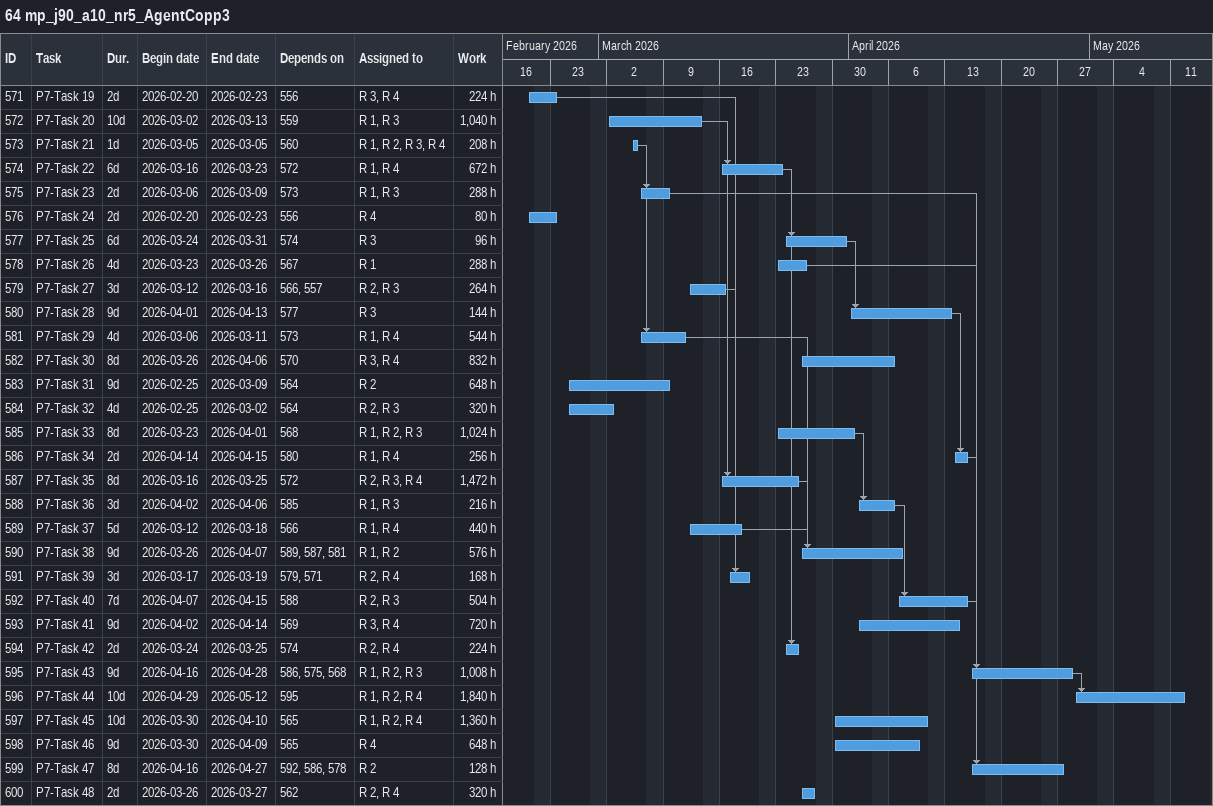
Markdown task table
64 mp_j90_a10_nr5_AgentCopp3

| ID | Task | Duration | Start | Finish | Predecessors | Resources | Work (h) |
|---|---|---|---|---|---|---|---|
| 571 | P7-Task 19 | 2d | 2026-02-20 | 2026-02-23 | 556 | R 3, R 4 | 224 |
| 572 | P7-Task 20 | 10d | 2026-03-02 | 2026-03-13 | 559 | R 1, R 3 | 1040 |
| 573 | P7-Task 21 | 1d | 2026-03-05 | 2026-03-05 | 560 | R 1, R 2, R 3, R 4 | 208 |
| 574 | P7-Task 22 | 6d | 2026-03-16 | 2026-03-23 | 572 | R 1, R 4 | 672 |
| 575 | P7-Task 23 | 2d | 2026-03-06 | 2026-03-09 | 573 | R 1, R 3 | 288 |
| 576 | P7-Task 24 | 2d | 2026-02-20 | 2026-02-23 | 556 | R 4 | 80 |
| 577 | P7-Task 25 | 6d | 2026-03-24 | 2026-03-31 | 574 | R 3 | 96 |
| 578 | P7-Task 26 | 4d | 2026-03-23 | 2026-03-26 | 567 | R 1 | 288 |
| 579 | P7-Task 27 | 3d | 2026-03-12 | 2026-03-16 | 566, 557 | R 2, R 3 | 264 |
| 580 | P7-Task 28 | 9d | 2026-04-01 | 2026-04-13 | 577 | R 3 | 144 |
| 581 | P7-Task 29 | 4d | 2026-03-06 | 2026-03-11 | 573 | R 1, R 4 | 544 |
| 582 | P7-Task 30 | 8d | 2026-03-26 | 2026-04-06 | 570 | R 3, R 4 | 832 |
| 583 | P7-Task 31 | 9d | 2026-02-25 | 2026-03-09 | 564 | R 2 | 648 |
| 584 | P7-Task 32 | 4d | 2026-02-25 | 2026-03-02 | 564 | R 2, R 3 | 320 |
| 585 | P7-Task 33 | 8d | 2026-03-23 | 2026-04-01 | 568 | R 1, R 2, R 3 | 1024 |
| 586 | P7-Task 34 | 2d | 2026-04-14 | 2026-04-15 | 580 | R 1, R 4 | 256 |
| 587 | P7-Task 35 | 8d | 2026-03-16 | 2026-03-25 | 572 | R 2, R 3, R 4 | 1472 |
| 588 | P7-Task 36 | 3d | 2026-04-02 | 2026-04-06 | 585 | R 1, R 3 | 216 |
| 589 | P7-Task 37 | 5d | 2026-03-12 | 2026-03-18 | 566 | R 1, R 4 | 440 |
| 590 | P7-Task 38 | 9d | 2026-03-26 | 2026-04-07 | 589, 587, 581 | R 1, R 2 | 576 |
| 591 | P7-Task 39 | 3d | 2026-03-17 | 2026-03-19 | 579, 571 | R 2, R 4 | 168 |
| 592 | P7-Task 40 | 7d | 2026-04-07 | 2026-04-15 | 588 | R 2, R 3 | 504 |
| 593 | P7-Task 41 | 9d | 2026-04-02 | 2026-04-14 | 569 | R 3, R 4 | 720 |
| 594 | P7-Task 42 | 2d | 2026-03-24 | 2026-03-25 | 574 | R 2, R 4 | 224 |
| 595 | P7-Task 43 | 9d | 2026-04-16 | 2026-04-28 | 586, 575, 568 | R 1, R 2, R 3 | 1008 |
| 596 | P7-Task 44 | 10d | 2026-04-29 | 2026-05-12 | 595 | R 1, R 2, R 4 | 1840 |
| 597 | P7-Task 45 | 10d | 2026-03-30 | 2026-04-10 | 565 | R 1, R 2, R 4 | 1360 |
| 598 | P7-Task 46 | 9d | 2026-03-30 | 2026-04-09 | 565 | R 4 | 648 |
| 599 | P7-Task 47 | 8d | 2026-04-16 | 2026-04-27 | 592, 586, 578 | R 2 | 128 |
| 600 | P7-Task 48 | 2d | 2026-03-26 | 2026-03-27 | 562 | R 2, R 4 | 320 |
